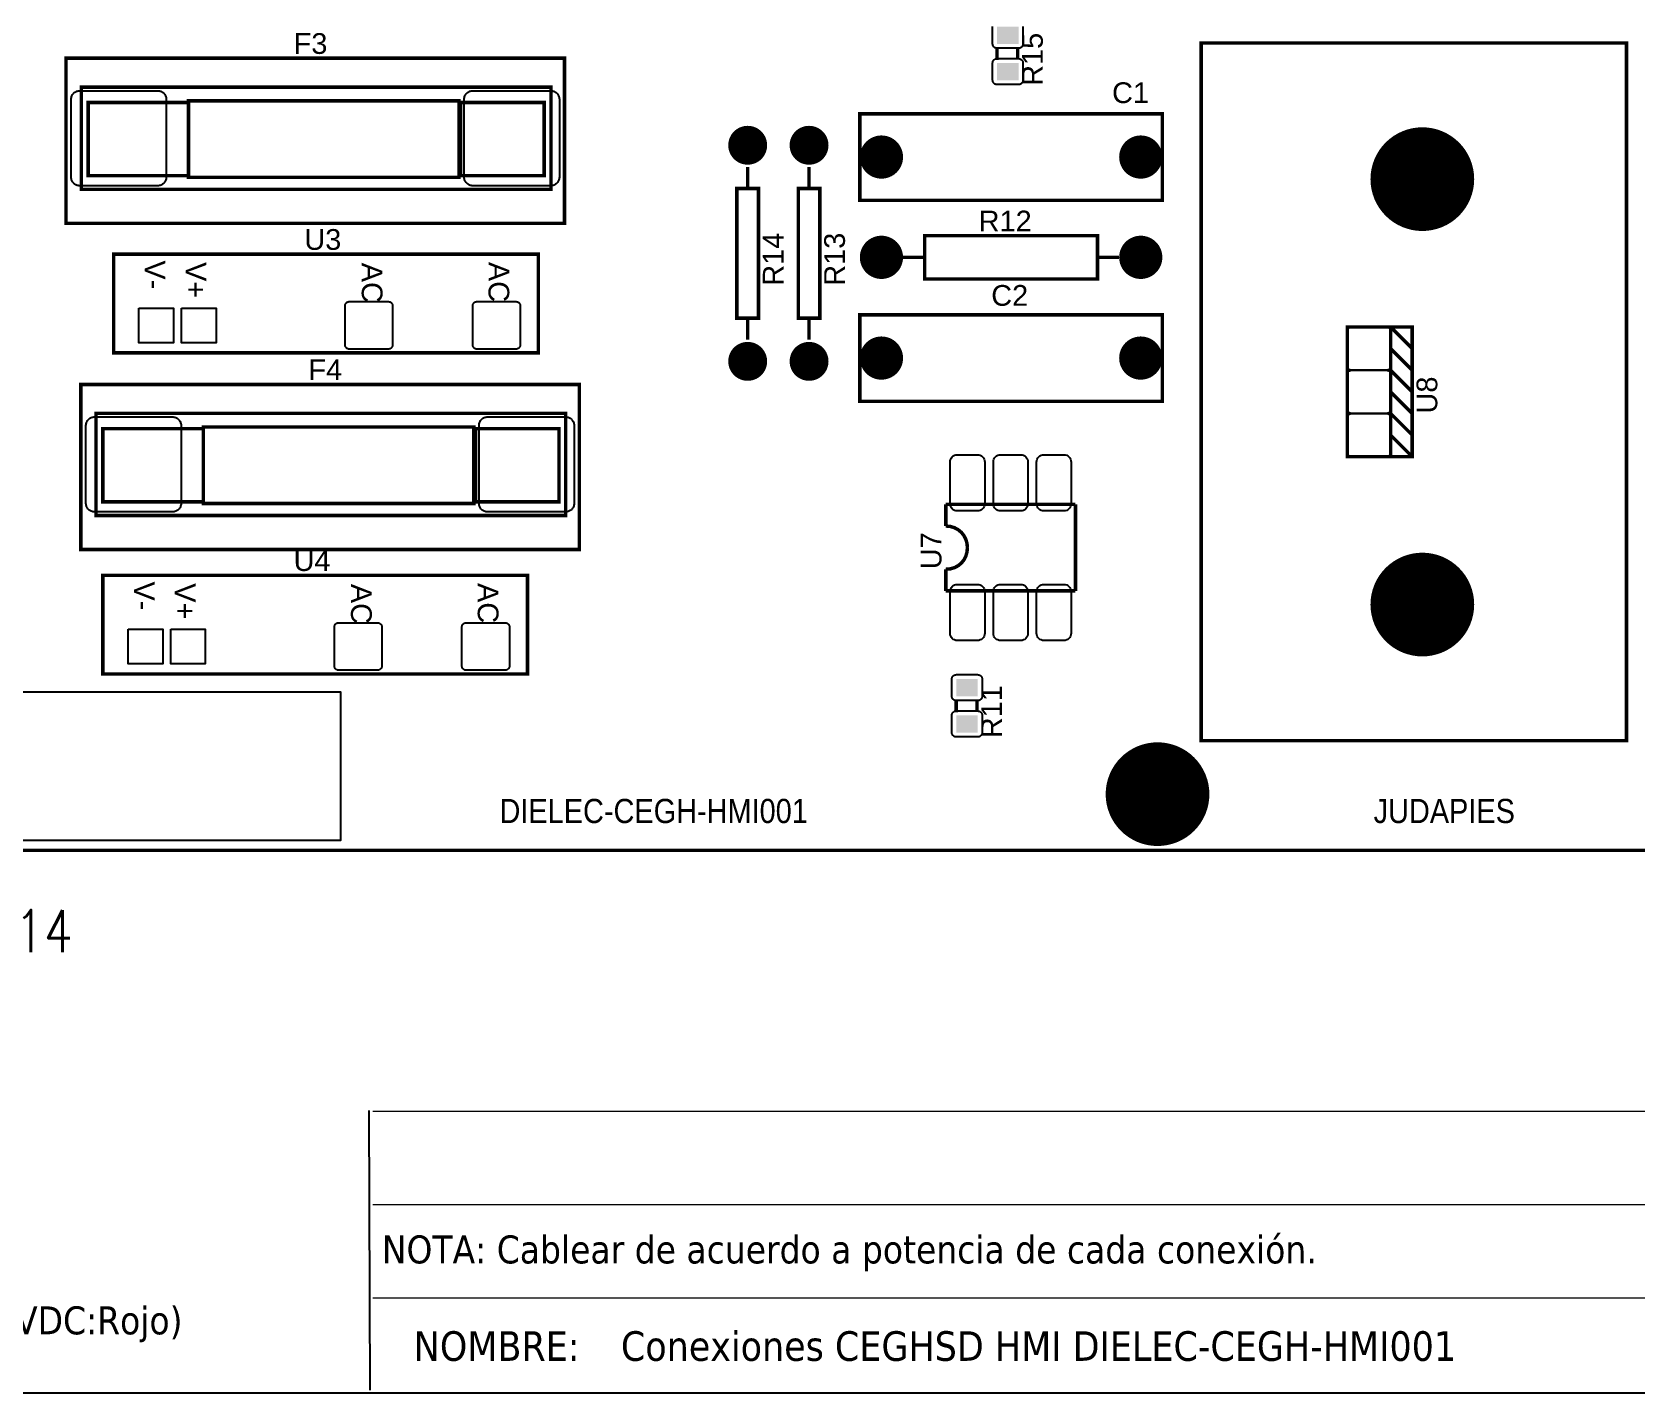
# Model space of a CAD drawing. Header units: inches. Extents: x 15 to 148, y 10 to 111.
# Drawn here: x 135.33 to 142.47, y 94.57 to 100.63 of the extents above; entities that cross this region are included whole.
import ezdxf
from ezdxf.enums import TextEntityAlignment as Align

# ---------------------------------------------------------------- set-up
doc = ezdxf.new("R2010")
doc.units = ezdxf.units.IN
doc.header["$MEASUREMENT"] = 0
doc.linetypes.add('CENTERX2', pattern=[20.32, 12.7, -2.54, 2.54, -2.54])
doc.layers.add('BLK_12AWG', color=7, linetype='Continuous')
doc.layers.add('DESC', color=250, linetype='Continuous')
doc.layers.add('WIRENO', color=5, linetype='Continuous', true_color=0x0000ff)
doc.styles.add('SLDTEXTSTYLE0', font='tahoma.ttf')
doc.styles.add('WD', font='romans.shx')

# ---------------------------------------------------------------- blocks, each defined once
blk = doc.blocks.new('WD_WNV')
at = {"style": 'WD', "flags": 1}
for tag, p in [('W01USER', (-0.0625, 0.0938)), ('W02USER', (-0.0625, 0.0859)), ('W03USER', (-0.0625, 0.0781)), ('W04USER', (-0.0625, 0.0703)), ('W05USER', (-0.0625, 0.0625)), ('W06USER', (-0.0625, 0.0547)), ('W07USER', (-0.0625, 0.0469)), ('W08USER', (-0.0625, 0.0391)), ('W09USER', (-0.0625, 0.0312)), ('W10USER', (-0.0625, 0.0234))]:
    blk.add_attdef(tag, text='', height=0.005, dxfattribs=at).set_placement(p, align=Align.CENTER)
at = {"linetype": 'Continuous', "style": 'WD', "width": 0.8}
blk.add_attdef('WIRENO', text='', height=0.125, dxfattribs=at).set_placement((-0.05, 0), align=Align.MIDDLE_RIGHT)
blk = doc.blocks.new('RPAD')
blk.add_trace([(-0.5, -0.5), (-0.5, 0.5), (0.5, -0.5), (0.5, 0.5)])
blk = doc.blocks.new('EPAD')
at = {"const_width": 0.5}
blk.add_lwpolyline([(-0.25, 0, 1), (0.25, 0, 1)], format="xyb", close=True, dxfattribs=at)
blk = doc.blocks.new('CEGHHMI')
at = {"const_width": 0.008}
for points in [[(116.8256, 102.1279), (124.6606, 102.1279), (124.6606, 106.2617), (116.8256, 106.2617), (116.8256, 102.1279)], [(116.8256, 102.1279), (124.6606, 102.1279), (124.6606, 106.2617), (116.8256, 106.2617), (116.8256, 102.1279)], [(116.8256, 102.1279), (124.6606, 102.1279), (124.6606, 106.2617), (116.8256, 106.2617), (116.8256, 102.1279)], [(122.6334, 103.9847), (122.6334, 103.9567)], [(122.6334, 103.9847), (122.6334, 103.9567)], [(122.6334, 103.9847), (122.6334, 103.9567)], [(122.6814, 103.9847), (122.6814, 103.9577)], [(122.6814, 103.9847), (122.6814, 103.9577)], [(122.6814, 103.9847), (122.6814, 103.9577)], [(123.1058, 102.3815), (124.0901, 102.3815), (124.0901, 103.9957), (123.1058, 103.9957), (123.1058, 102.3815)], [(123.1058, 102.3815), (124.0901, 102.3815), (124.0901, 103.9957), (123.1058, 103.9957), (123.1058, 102.3815)], [(123.1058, 102.3815), (124.0901, 102.3815), (124.0901, 103.9957), (123.1058, 103.9957), (123.1058, 102.3815)], [(120.4793, 103.5787), (121.6328, 103.5787), (121.6328, 103.9606), (120.4793, 103.9606), (120.4793, 103.5787)], [(120.4793, 103.5787), (121.6328, 103.5787), (121.6328, 103.9606), (120.4793, 103.9606), (120.4793, 103.5787)], [(120.4793, 103.5787), (121.6328, 103.5787), (121.6328, 103.9606), (120.4793, 103.9606), (120.4793, 103.5787)], [(120.5147, 103.6574), (121.6013, 103.6574), (121.6013, 103.8936), (120.5147, 103.8936), (120.5147, 103.6574)], [(120.5147, 103.6574), (121.6013, 103.6574), (121.6013, 103.8936), (120.5147, 103.8936), (120.5147, 103.6574)], [(120.5147, 103.6574), (121.6013, 103.6574), (121.6013, 103.8936), (120.5147, 103.8936), (120.5147, 103.6574)], [(120.5305, 103.6889), (120.7628, 103.6889), (120.7628, 103.8582), (120.5305, 103.8582), (120.5305, 103.6889)], [(120.5305, 103.6889), (120.7628, 103.6889), (120.7628, 103.8582), (120.5305, 103.8582), (120.5305, 103.6889)], [(120.5305, 103.6889), (120.7628, 103.6889), (120.7628, 103.8582), (120.5305, 103.8582), (120.5305, 103.6889)], [(120.7628, 103.685), (121.3887, 103.685), (121.3887, 103.8621), (120.7628, 103.8621), (120.7628, 103.685)], [(120.7628, 103.685), (121.3887, 103.685), (121.3887, 103.8621), (120.7628, 103.8621), (120.7628, 103.685)], [(120.7628, 103.685), (121.3887, 103.685), (121.3887, 103.8621), (120.7628, 103.8621), (120.7628, 103.685)], [(121.3927, 103.6889), (121.5856, 103.6889), (121.5856, 103.8582), (121.3927, 103.8582), (121.3927, 103.6889)], [(121.3927, 103.6889), (121.5856, 103.6889), (121.5856, 103.8582), (121.3927, 103.8582), (121.3927, 103.6889)], [(121.3927, 103.6889), (121.5856, 103.6889), (121.5856, 103.8582), (121.3927, 103.8582), (121.3927, 103.6889)], [(122.3161, 103.6319), (123.0161, 103.6319), (123.0161, 103.8319), (122.3161, 103.8319), (122.3161, 103.6319)], [(122.3161, 103.6319), (123.0161, 103.6319), (123.0161, 103.8319), (122.3161, 103.8319), (122.3161, 103.6319)], [(122.3161, 103.6319), (123.0161, 103.6319), (123.0161, 103.8319), (122.3161, 103.8319), (122.3161, 103.6319)], [(122.0566, 103.7092), (122.0566, 103.6592)], [(122.0566, 103.7092), (122.0566, 103.6592)], [(122.0566, 103.7092), (122.0566, 103.6592)], [(122.1986, 103.7092), (122.1986, 103.6592)], [(122.1986, 103.7092), (122.1986, 103.6592)], [(122.1986, 103.7092), (122.1986, 103.6592)], [(122.0316, 103.3592), (122.0816, 103.3592), (122.0816, 103.6592), (122.0316, 103.6592), (122.0316, 103.3592)], [(122.0316, 103.3592), (122.0816, 103.3592), (122.0816, 103.6592), (122.0316, 103.6592), (122.0316, 103.3592)], [(122.0316, 103.3592), (122.0816, 103.3592), (122.0816, 103.6592), (122.0316, 103.6592), (122.0316, 103.3592)], [(122.1736, 103.3592), (122.2236, 103.3592), (122.2236, 103.6592), (122.1736, 103.6592), (122.1736, 103.3592)], [(122.1736, 103.3592), (122.2236, 103.3592), (122.2236, 103.6592), (122.1736, 103.6592), (122.1736, 103.3592)], [(122.1736, 103.3592), (122.2236, 103.3592), (122.2236, 103.6592), (122.1736, 103.6592), (122.1736, 103.3592)], [(122.4661, 103.4499), (122.8661, 103.4499), (122.8661, 103.5499), (122.4661, 103.5499), (122.4661, 103.4499)], [(122.4661, 103.4499), (122.8661, 103.4499), (122.8661, 103.5499), (122.4661, 103.5499), (122.4661, 103.4499)], [(122.4661, 103.4499), (122.8661, 103.4499), (122.8661, 103.5499), (122.4661, 103.5499), (122.4661, 103.4499)], [(120.5895, 103.2788), (121.5721, 103.2788), (121.5721, 103.5072), (120.5895, 103.5072), (120.5895, 103.2788)], [(120.5895, 103.2788), (121.5721, 103.2788), (121.5721, 103.5072), (120.5895, 103.5072), (120.5895, 103.2788)], [(120.5895, 103.2788), (121.5721, 103.2788), (121.5721, 103.5072), (120.5895, 103.5072), (120.5895, 103.2788)], [(122.4161, 103.4999), (122.4661, 103.4999)], [(122.4161, 103.4999), (122.4661, 103.4999)], [(122.4161, 103.4999), (122.4661, 103.4999)], [(122.8661, 103.4999), (122.9161, 103.4999)], [(122.8661, 103.4999), (122.9161, 103.4999)], [(122.8661, 103.4999), (122.9161, 103.4999)], [(122.0566, 103.3592), (122.0566, 103.3092)], [(122.0566, 103.3592), (122.0566, 103.3092)], [(122.0566, 103.3592), (122.0566, 103.3092)], [(122.1986, 103.3592), (122.1986, 103.3092)], [(122.1986, 103.3592), (122.1986, 103.3092)], [(122.1986, 103.3592), (122.1986, 103.3092)], [(122.3161, 103.1668), (123.0161, 103.1668), (123.0161, 103.3668), (122.3161, 103.3668), (122.3161, 103.1668)], [(122.3161, 103.1668), (123.0161, 103.1668), (123.0161, 103.3668), (122.3161, 103.3668), (122.3161, 103.1668)], [(122.3161, 103.1668), (123.0161, 103.1668), (123.0161, 103.3668), (122.3161, 103.3668), (122.3161, 103.1668)], [(123.4442, 103.0386), (123.5442, 103.0386), (123.5442, 103.3386), (123.4442, 103.3386), (123.4442, 103.0386)], [(123.4442, 103.0386), (123.5442, 103.0386), (123.5442, 103.3386), (123.4442, 103.3386), (123.4442, 103.0386)], [(123.4442, 103.0386), (123.5442, 103.0386), (123.5442, 103.3386), (123.4442, 103.3386), (123.4442, 103.0386)], [(123.5442, 103.3386), (123.5942, 103.3386), (123.5942, 103.0386), (123.5442, 103.0386)], [(123.5442, 103.3386), (123.5942, 103.2886)], [(123.5442, 103.3386), (123.5942, 103.3386), (123.5942, 103.0386), (123.5442, 103.0386)], [(123.5442, 103.3386), (123.5942, 103.2886)], [(123.5442, 103.3386), (123.5942, 103.3386), (123.5942, 103.0386), (123.5442, 103.0386)], [(123.5442, 103.3386), (123.5942, 103.2886)], [(123.5442, 103.2886), (123.5942, 103.2386)], [(123.5442, 103.2886), (123.5942, 103.2386)], [(123.5442, 103.2886), (123.5942, 103.2386)], [(123.5442, 103.2386), (123.5942, 103.1886)], [(123.5442, 103.2386), (123.5942, 103.1886)], [(123.5442, 103.2386), (123.5942, 103.1886)], [(120.5135, 102.8239), (121.667, 102.8239), (121.667, 103.2058), (120.5135, 103.2058), (120.5135, 102.8239)], [(120.5135, 102.8239), (121.667, 102.8239), (121.667, 103.2058), (120.5135, 103.2058), (120.5135, 102.8239)], [(120.5135, 102.8239), (121.667, 102.8239), (121.667, 103.2058), (120.5135, 103.2058), (120.5135, 102.8239)], [(123.5442, 103.1886), (123.5942, 103.1386)], [(123.5442, 103.1886), (123.5942, 103.1386)], [(123.5442, 103.1886), (123.5942, 103.1386)], [(120.5489, 102.9026), (121.6355, 102.9026), (121.6355, 103.1388), (120.5489, 103.1388), (120.5489, 102.9026)], [(120.5489, 102.9026), (121.6355, 102.9026), (121.6355, 103.1388), (120.5489, 103.1388), (120.5489, 102.9026)], [(120.5489, 102.9026), (121.6355, 102.9026), (121.6355, 103.1388), (120.5489, 103.1388), (120.5489, 102.9026)], [(123.5442, 103.1386), (123.5942, 103.0886)], [(123.5442, 103.1386), (123.5942, 103.0886)], [(123.5442, 103.1386), (123.5942, 103.0886)], [(120.5646, 102.9341), (120.7969, 102.9341), (120.7969, 103.1034), (120.5646, 103.1034), (120.5646, 102.9341)], [(120.5646, 102.9341), (120.7969, 102.9341), (120.7969, 103.1034), (120.5646, 103.1034), (120.5646, 102.9341)], [(120.5646, 102.9341), (120.7969, 102.9341), (120.7969, 103.1034), (120.5646, 103.1034), (120.5646, 102.9341)], [(120.7969, 102.9302), (121.4229, 102.9302), (121.4229, 103.1073), (120.7969, 103.1073), (120.7969, 102.9302)], [(120.7969, 102.9302), (121.4229, 102.9302), (121.4229, 103.1073), (120.7969, 103.1073), (120.7969, 102.9302)], [(120.7969, 102.9302), (121.4229, 102.9302), (121.4229, 103.1073), (120.7969, 103.1073), (120.7969, 102.9302)], [(121.4269, 102.9341), (121.6198, 102.9341), (121.6198, 103.1034), (121.4269, 103.1034), (121.4269, 102.9341)], [(121.4269, 102.9341), (121.6198, 102.9341), (121.6198, 103.1034), (121.4269, 103.1034), (121.4269, 102.9341)], [(121.4269, 102.9341), (121.6198, 102.9341), (121.6198, 103.1034), (121.4269, 103.1034), (121.4269, 102.9341)], [(123.5442, 103.0886), (123.5942, 103.0386)], [(123.5442, 103.0886), (123.5942, 103.0386)], [(123.5442, 103.0886), (123.5942, 103.0386)], [(122.515, 102.8782), (122.515, 102.9282)], [(122.515, 102.9282), (122.815, 102.9282)], [(122.515, 102.8782), (122.515, 102.9282)], [(122.515, 102.9282), (122.815, 102.9282)], [(122.515, 102.8782), (122.515, 102.9282)], [(122.515, 102.9282), (122.815, 102.9282)], [(122.815, 102.7282), (122.815, 102.9282)], [(122.815, 102.7282), (122.815, 102.9282)], [(122.815, 102.7282), (122.815, 102.9282)], [(122.565, 102.8282), (122.564, 102.8383), (122.5612, 102.8478), (122.5568, 102.8563), (122.5508, 102.8637), (122.5435, 102.8697), (122.535, 102.8743), (122.5254, 102.8772), (122.515, 102.8782)], [(122.565, 102.8282), (122.564, 102.8383), (122.5612, 102.8478), (122.5568, 102.8563), (122.5508, 102.8637), (122.5435, 102.8697), (122.535, 102.8743), (122.5254, 102.8772), (122.515, 102.8782)], [(122.565, 102.8282), (122.564, 102.8383), (122.5612, 102.8478), (122.5568, 102.8563), (122.5508, 102.8637), (122.5435, 102.8697), (122.535, 102.8743), (122.5254, 102.8772), (122.515, 102.8782)], [(122.565, 102.8282), (122.564, 102.8177), (122.5612, 102.8081), (122.5568, 102.7996), (122.5508, 102.7923), (122.5435, 102.7863), (122.535, 102.7819), (122.5254, 102.7791), (122.515, 102.7782)], [(122.565, 102.8282), (122.564, 102.8177), (122.5612, 102.8081), (122.5568, 102.7996), (122.5508, 102.7923), (122.5435, 102.7863), (122.535, 102.7819), (122.5254, 102.7791), (122.515, 102.7782)], [(122.565, 102.8282), (122.564, 102.8177), (122.5612, 102.8081), (122.5568, 102.7996), (122.5508, 102.7923), (122.5435, 102.7863), (122.535, 102.7819), (122.5254, 102.7791), (122.515, 102.7782)], [(120.5646, 102.5359), (121.5472, 102.5359), (121.5472, 102.7642), (120.5646, 102.7642), (120.5646, 102.5359)], [(120.5646, 102.5359), (121.5472, 102.5359), (121.5472, 102.7642), (120.5646, 102.7642), (120.5646, 102.5359)], [(120.5646, 102.5359), (121.5472, 102.5359), (121.5472, 102.7642), (120.5646, 102.7642), (120.5646, 102.5359)], [(122.515, 102.7282), (122.515, 102.7782)], [(122.515, 102.7282), (122.515, 102.7782)], [(122.515, 102.7282), (122.515, 102.7782)], [(122.515, 102.7282), (122.815, 102.7282)], [(122.515, 102.7282), (122.815, 102.7282)], [(122.515, 102.7282), (122.815, 102.7282)], [(122.539, 102.4753), (122.539, 102.4473)], [(122.539, 102.4753), (122.539, 102.4473)], [(122.539, 102.4753), (122.539, 102.4473)], [(122.587, 102.4753), (122.587, 102.4483)], [(122.587, 102.4753), (122.587, 102.4483)], [(122.587, 102.4753), (122.587, 102.4483)]]:
    blk.add_lwpolyline(points, dxfattribs=at)
for points in [[(122.6934, 104.0337), (122.6934, 103.9937), (122.6934, 103.9927), (122.6932, 103.9917), (122.693, 103.9907), (122.6927, 103.9898), (122.6922, 103.9889), (122.6917, 103.9881), (122.6912, 103.9873), (122.6905, 103.9866), (122.6898, 103.986), (122.6891, 103.9854), (122.6882, 103.9849), (122.6874, 103.9845), (122.6864, 103.9841), (122.6855, 103.9839), (122.6845, 103.9838), (122.6834, 103.9837), (122.6334, 103.9837), (122.6324, 103.9838), (122.6314, 103.9839), (122.6304, 103.9841), (122.6295, 103.9845), (122.6286, 103.9849), (122.6278, 103.9854), (122.627, 103.986), (122.6263, 103.9866), (122.6257, 103.9873), (122.6251, 103.9881), (122.6246, 103.9889), (122.6242, 103.9898), (122.6239, 103.9907), (122.6236, 103.9917), (122.6235, 103.9927), (122.6234, 103.9937), (122.6234, 104.0337)], [(120.1765, 102.1512), (121.1151, 102.1512), (121.1151, 102.494), (120.1765, 102.494), (120.1765, 102.1512)]]:
    blk.add_lwpolyline(points)
for points in [[(122.6934, 103.9497), (122.6934, 103.9097), (122.6934, 103.9087), (122.6932, 103.9077), (122.693, 103.9067), (122.6927, 103.9058), (122.6922, 103.9049), (122.6917, 103.9041), (122.6912, 103.9033), (122.6905, 103.9026), (122.6898, 103.902), (122.6891, 103.9014), (122.6882, 103.9009), (122.6874, 103.9005), (122.6864, 103.9001), (122.6855, 103.8999), (122.6845, 103.8998), (122.6834, 103.8997), (122.6334, 103.8997), (122.6324, 103.8998), (122.6314, 103.8999), (122.6304, 103.9001), (122.6295, 103.9005), (122.6286, 103.9009), (122.6278, 103.9014), (122.627, 103.902), (122.6263, 103.9026), (122.6257, 103.9033), (122.6251, 103.9041), (122.6246, 103.9049), (122.6242, 103.9058), (122.6239, 103.9067), (122.6236, 103.9077), (122.6235, 103.9087), (122.6234, 103.9097), (122.6234, 103.9497), (122.6235, 103.9507), (122.6236, 103.9517), (122.6239, 103.9527), (122.6242, 103.9536), (122.6246, 103.9545), (122.6251, 103.9553), (122.6257, 103.9561), (122.6263, 103.9568), (122.627, 103.9575), (122.6278, 103.958), (122.6286, 103.9585), (122.6295, 103.9589), (122.6304, 103.9593), (122.6314, 103.9595), (122.6324, 103.9597), (122.6334, 103.9597), (122.6834, 103.9597), (122.6845, 103.9597), (122.6855, 103.9595), (122.6864, 103.9593), (122.6874, 103.9589), (122.6882, 103.9585), (122.6891, 103.958), (122.6898, 103.9575), (122.6905, 103.9568), (122.6912, 103.9561), (122.6917, 103.9553), (122.6922, 103.9545), (122.6927, 103.9536), (122.693, 103.9527), (122.6932, 103.9517), (122.6934, 103.9507), (122.6934, 103.9497)], [(120.5113, 103.8855), (120.6913, 103.8855), (120.6934, 103.8854), (120.6954, 103.8851), (120.6974, 103.8846), (120.6992, 103.884), (120.701, 103.8831), (120.7026, 103.8822), (120.7041, 103.881), (120.7056, 103.8797), (120.7068, 103.8783), (120.708, 103.8768), (120.709, 103.8751), (120.7098, 103.8734), (120.7105, 103.8715), (120.7109, 103.8696), (120.7112, 103.8676), (120.7113, 103.8655), (120.7113, 103.6855), (120.7112, 103.6834), (120.7109, 103.6814), (120.7105, 103.6795), (120.7098, 103.6776), (120.709, 103.6759), (120.708, 103.6742), (120.7068, 103.6727), (120.7056, 103.6713), (120.7041, 103.67), (120.7026, 103.6689), (120.701, 103.6679), (120.6992, 103.6671), (120.6974, 103.6664), (120.6954, 103.6659), (120.6934, 103.6656), (120.6913, 103.6655), (120.5113, 103.6655), (120.5093, 103.6656), (120.5073, 103.6659), (120.5053, 103.6664), (120.5035, 103.6671), (120.5017, 103.6679), (120.5001, 103.6689), (120.4985, 103.67), (120.4971, 103.6713), (120.4958, 103.6727), (120.4947, 103.6742), (120.4937, 103.6759), (120.4929, 103.6776), (120.4922, 103.6795), (120.4917, 103.6814), (120.4914, 103.6834), (120.4913, 103.6855), (120.4913, 103.8655), (120.4914, 103.8676), (120.4917, 103.8696), (120.4922, 103.8715), (120.4929, 103.8734), (120.4937, 103.8751), (120.4947, 103.8768), (120.4958, 103.8783), (120.4971, 103.8797), (120.4985, 103.881), (120.5001, 103.8822), (120.5017, 103.8831), (120.5035, 103.884), (120.5053, 103.8846), (120.5073, 103.8851), (120.5093, 103.8854), (120.5113, 103.8855)], [(121.4208, 103.8855), (121.6008, 103.8855), (121.6029, 103.8854), (121.6049, 103.8851), (121.6068, 103.8846), (121.6087, 103.884), (121.6104, 103.8831), (121.6121, 103.8822), (121.6136, 103.881), (121.615, 103.8797), (121.6163, 103.8783), (121.6174, 103.8768), (121.6184, 103.8751), (121.6192, 103.8734), (121.6199, 103.8715), (121.6204, 103.8696), (121.6207, 103.8676), (121.6208, 103.8655), (121.6208, 103.6855), (121.6207, 103.6834), (121.6204, 103.6814), (121.6199, 103.6795), (121.6192, 103.6776), (121.6184, 103.6759), (121.6174, 103.6742), (121.6163, 103.6727), (121.615, 103.6713), (121.6136, 103.67), (121.6121, 103.6689), (121.6104, 103.6679), (121.6087, 103.6671), (121.6068, 103.6664), (121.6049, 103.6659), (121.6029, 103.6656), (121.6008, 103.6655), (121.4208, 103.6655), (121.4187, 103.6656), (121.4167, 103.6659), (121.4148, 103.6664), (121.4129, 103.6671), (121.4112, 103.6679), (121.4095, 103.6689), (121.408, 103.67), (121.4066, 103.6713), (121.4053, 103.6727), (121.4042, 103.6742), (121.4032, 103.6759), (121.4023, 103.6776), (121.4017, 103.6795), (121.4012, 103.6814), (121.4009, 103.6834), (121.4008, 103.6855), (121.4008, 103.8655), (121.4009, 103.8676), (121.4012, 103.8696), (121.4017, 103.8715), (121.4023, 103.8734), (121.4032, 103.8751), (121.4042, 103.8768), (121.4053, 103.8783), (121.4066, 103.8797), (121.408, 103.881), (121.4095, 103.8822), (121.4112, 103.8831), (121.4129, 103.884), (121.4148, 103.8846), (121.4167, 103.8851), (121.4187, 103.8854), (121.4208, 103.8855)], [(121.1351, 103.3974), (121.2251, 103.3974), (121.2261, 103.3974), (121.2271, 103.3972), (121.2281, 103.397), (121.229, 103.3967), (121.2299, 103.3963), (121.2307, 103.3958), (121.2315, 103.3952), (121.2322, 103.3946), (121.2328, 103.3938), (121.2334, 103.3931), (121.2339, 103.3923), (121.2343, 103.3914), (121.2346, 103.3905), (121.2349, 103.3895), (121.235, 103.3885), (121.2351, 103.3874), (121.2351, 103.2974), (121.235, 103.2964), (121.2349, 103.2954), (121.2346, 103.2944), (121.2343, 103.2935), (121.2339, 103.2926), (121.2334, 103.2918), (121.2328, 103.291), (121.2322, 103.2903), (121.2315, 103.2897), (121.2307, 103.2891), (121.2299, 103.2886), (121.229, 103.2882), (121.2281, 103.2879), (121.2271, 103.2876), (121.2261, 103.2875), (121.2251, 103.2874), (121.1351, 103.2874), (121.134, 103.2875), (121.133, 103.2876), (121.1321, 103.2879), (121.1311, 103.2882), (121.1303, 103.2886), (121.1294, 103.2891), (121.1287, 103.2897), (121.128, 103.2903), (121.1273, 103.291), (121.1268, 103.2918), (121.1263, 103.2926), (121.1259, 103.2935), (121.1255, 103.2944), (121.1253, 103.2954), (121.1251, 103.2964), (121.1251, 103.2974), (121.1251, 103.3874), (121.1251, 103.3885), (121.1253, 103.3895), (121.1255, 103.3905), (121.1259, 103.3914), (121.1263, 103.3923), (121.1268, 103.3931), (121.1273, 103.3938), (121.128, 103.3946), (121.1287, 103.3952), (121.1294, 103.3958), (121.1303, 103.3963), (121.1311, 103.3967), (121.1321, 103.397), (121.133, 103.3972), (121.134, 103.3974), (121.1351, 103.3974)], [(121.4304, 103.3974), (121.5204, 103.3974), (121.5214, 103.3974), (121.5224, 103.3972), (121.5234, 103.397), (121.5243, 103.3967), (121.5252, 103.3963), (121.526, 103.3958), (121.5268, 103.3952), (121.5275, 103.3946), (121.5281, 103.3938), (121.5287, 103.3931), (121.5292, 103.3923), (121.5296, 103.3914), (121.5299, 103.3905), (121.5302, 103.3895), (121.5303, 103.3885), (121.5304, 103.3874), (121.5304, 103.2974), (121.5303, 103.2964), (121.5302, 103.2954), (121.5299, 103.2944), (121.5296, 103.2935), (121.5292, 103.2926), (121.5287, 103.2918), (121.5281, 103.291), (121.5275, 103.2903), (121.5268, 103.2897), (121.526, 103.2891), (121.5252, 103.2886), (121.5243, 103.2882), (121.5234, 103.2879), (121.5224, 103.2876), (121.5214, 103.2875), (121.5204, 103.2874), (121.4304, 103.2874), (121.4293, 103.2875), (121.4283, 103.2876), (121.4273, 103.2879), (121.4264, 103.2882), (121.4255, 103.2886), (121.4247, 103.2891), (121.424, 103.2897), (121.4232, 103.2903), (121.4226, 103.291), (121.422, 103.2918), (121.4215, 103.2926), (121.4211, 103.2935), (121.4208, 103.2944), (121.4206, 103.2954), (121.4204, 103.2964), (121.4204, 103.2974), (121.4204, 103.3874), (121.4204, 103.3885), (121.4206, 103.3895), (121.4208, 103.3905), (121.4211, 103.3914), (121.4215, 103.3923), (121.422, 103.3931), (121.4226, 103.3938), (121.4232, 103.3946), (121.424, 103.3952), (121.4247, 103.3958), (121.4255, 103.3963), (121.4264, 103.3967), (121.4273, 103.397), (121.4283, 103.3972), (121.4293, 103.3974), (121.4304, 103.3974)], [(120.648, 103.3824), (120.728, 103.3824), (120.728, 103.3024), (120.648, 103.3024), (120.648, 103.3824)], [(120.7464, 103.3824), (120.8264, 103.3824), (120.8264, 103.3024), (120.7464, 103.3024), (120.7464, 103.3824)], [(123.5442, 103.3286), (123.5442, 103.2486), (123.5442, 103.2476), (123.544, 103.2466), (123.5438, 103.2456), (123.5434, 103.2447), (123.543, 103.2438), (123.5425, 103.243), (123.542, 103.2422), (123.5413, 103.2415), (123.5406, 103.2409), (123.5399, 103.2403), (123.539, 103.2398), (123.5382, 103.2394), (123.5372, 103.2391), (123.5363, 103.2388), (123.5353, 103.2387), (123.5342, 103.2386), (123.4542, 103.2386), (123.4532, 103.2387), (123.4522, 103.2388), (123.4512, 103.2391), (123.4503, 103.2394), (123.4494, 103.2398), (123.4486, 103.2403), (123.4478, 103.2409), (123.4471, 103.2415), (123.4465, 103.2422), (123.4459, 103.243), (123.4454, 103.2438), (123.445, 103.2447), (123.4447, 103.2456), (123.4444, 103.2466), (123.4443, 103.2476), (123.4442, 103.2486), (123.4442, 103.3286), (123.4443, 103.3297), (123.4444, 103.3307), (123.4447, 103.3316), (123.445, 103.3326), (123.4454, 103.3334), (123.4459, 103.3343), (123.4465, 103.335), (123.4471, 103.3357), (123.4478, 103.3364), (123.4486, 103.337), (123.4494, 103.3374), (123.4503, 103.3379), (123.4512, 103.3382), (123.4522, 103.3384), (123.4532, 103.3386), (123.4542, 103.3386), (123.5342, 103.3386), (123.5353, 103.3386), (123.5363, 103.3384), (123.5372, 103.3382), (123.5382, 103.3379), (123.539, 103.3374), (123.5399, 103.337), (123.5406, 103.3364), (123.5413, 103.3357), (123.542, 103.335), (123.5425, 103.3343), (123.543, 103.3334), (123.5434, 103.3326), (123.5438, 103.3316), (123.544, 103.3307), (123.5442, 103.3297), (123.5442, 103.3286)], [(123.5442, 103.2286), (123.5442, 103.1486), (123.5442, 103.1476), (123.544, 103.1466), (123.5438, 103.1456), (123.5434, 103.1447), (123.543, 103.1438), (123.5425, 103.143), (123.542, 103.1422), (123.5413, 103.1415), (123.5406, 103.1409), (123.5399, 103.1403), (123.539, 103.1398), (123.5382, 103.1394), (123.5372, 103.1391), (123.5363, 103.1388), (123.5353, 103.1387), (123.5342, 103.1386), (123.4542, 103.1386), (123.4532, 103.1387), (123.4522, 103.1388), (123.4512, 103.1391), (123.4503, 103.1394), (123.4494, 103.1398), (123.4486, 103.1403), (123.4478, 103.1409), (123.4471, 103.1415), (123.4465, 103.1422), (123.4459, 103.143), (123.4454, 103.1438), (123.445, 103.1447), (123.4447, 103.1456), (123.4444, 103.1466), (123.4443, 103.1476), (123.4442, 103.1486), (123.4442, 103.2286), (123.4443, 103.2297), (123.4444, 103.2307), (123.4447, 103.2316), (123.445, 103.2326), (123.4454, 103.2334), (123.4459, 103.2343), (123.4465, 103.235), (123.4471, 103.2357), (123.4478, 103.2364), (123.4486, 103.237), (123.4494, 103.2374), (123.4503, 103.2379), (123.4512, 103.2382), (123.4522, 103.2384), (123.4532, 103.2386), (123.4542, 103.2386), (123.5342, 103.2386), (123.5353, 103.2386), (123.5363, 103.2384), (123.5372, 103.2382), (123.5382, 103.2379), (123.539, 103.2374), (123.5399, 103.237), (123.5406, 103.2364), (123.5413, 103.2357), (123.542, 103.235), (123.5425, 103.2343), (123.543, 103.2334), (123.5434, 103.2326), (123.5438, 103.2316), (123.544, 103.2307), (123.5442, 103.2297), (123.5442, 103.2286)], [(120.5455, 103.1307), (120.7255, 103.1307), (120.7276, 103.1306), (120.7296, 103.1303), (120.7315, 103.1298), (120.7334, 103.1292), (120.7351, 103.1284), (120.7368, 103.1274), (120.7383, 103.1262), (120.7397, 103.1249), (120.741, 103.1235), (120.7422, 103.122), (120.7431, 103.1204), (120.744, 103.1186), (120.7446, 103.1168), (120.7451, 103.1148), (120.7454, 103.1128), (120.7455, 103.1107), (120.7455, 102.9307), (120.7454, 102.9286), (120.7451, 102.9266), (120.7446, 102.9247), (120.744, 102.9229), (120.7431, 102.9211), (120.7422, 102.9195), (120.741, 102.9179), (120.7397, 102.9165), (120.7383, 102.9152), (120.7368, 102.9141), (120.7351, 102.9131), (120.7334, 102.9123), (120.7315, 102.9116), (120.7296, 102.9111), (120.7276, 102.9108), (120.7255, 102.9107), (120.5455, 102.9107), (120.5434, 102.9108), (120.5414, 102.9111), (120.5395, 102.9116), (120.5376, 102.9123), (120.5359, 102.9131), (120.5342, 102.9141), (120.5327, 102.9152), (120.5313, 102.9165), (120.53, 102.9179), (120.5289, 102.9195), (120.5279, 102.9211), (120.5271, 102.9229), (120.5264, 102.9247), (120.5259, 102.9266), (120.5256, 102.9286), (120.5255, 102.9307), (120.5255, 103.1107), (120.5256, 103.1128), (120.5259, 103.1148), (120.5264, 103.1168), (120.5271, 103.1186), (120.5279, 103.1204), (120.5289, 103.122), (120.53, 103.1235), (120.5313, 103.1249), (120.5327, 103.1262), (120.5342, 103.1274), (120.5359, 103.1284), (120.5376, 103.1292), (120.5395, 103.1298), (120.5414, 103.1303), (120.5434, 103.1306), (120.5455, 103.1307)], [(121.455, 103.1307), (121.635, 103.1307), (121.637, 103.1306), (121.6391, 103.1303), (121.641, 103.1298), (121.6428, 103.1292), (121.6446, 103.1284), (121.6462, 103.1274), (121.6478, 103.1262), (121.6492, 103.1249), (121.6505, 103.1235), (121.6516, 103.122), (121.6526, 103.1204), (121.6534, 103.1186), (121.6541, 103.1168), (121.6546, 103.1148), (121.6549, 103.1128), (121.655, 103.1107), (121.655, 102.9307), (121.6549, 102.9286), (121.6546, 102.9266), (121.6541, 102.9247), (121.6534, 102.9229), (121.6526, 102.9211), (121.6516, 102.9195), (121.6505, 102.9179), (121.6492, 102.9165), (121.6478, 102.9152), (121.6462, 102.9141), (121.6446, 102.9131), (121.6428, 102.9123), (121.641, 102.9116), (121.6391, 102.9111), (121.637, 102.9108), (121.635, 102.9107), (121.455, 102.9107), (121.4529, 102.9108), (121.4509, 102.9111), (121.4489, 102.9116), (121.4471, 102.9123), (121.4453, 102.9131), (121.4437, 102.9141), (121.4422, 102.9152), (121.4407, 102.9165), (121.4395, 102.9179), (121.4383, 102.9195), (121.4373, 102.9211), (121.4365, 102.9229), (121.4358, 102.9247), (121.4354, 102.9266), (121.4351, 102.9286), (121.435, 102.9307), (121.435, 103.1107), (121.4351, 103.1128), (121.4354, 103.1148), (121.4358, 103.1168), (121.4365, 103.1186), (121.4373, 103.1204), (121.4383, 103.122), (121.4395, 103.1235), (121.4407, 103.1249), (121.4422, 103.1262), (121.4437, 103.1274), (121.4453, 103.1284), (121.4471, 103.1292), (121.4489, 103.1298), (121.4509, 103.1303), (121.4529, 103.1306), (121.455, 103.1307)], [(123.5442, 103.1286), (123.5442, 103.0486), (123.5442, 103.0476), (123.544, 103.0466), (123.5438, 103.0456), (123.5434, 103.0447), (123.543, 103.0438), (123.5425, 103.043), (123.542, 103.0422), (123.5413, 103.0415), (123.5406, 103.0409), (123.5399, 103.0403), (123.539, 103.0398), (123.5382, 103.0394), (123.5372, 103.0391), (123.5363, 103.0388), (123.5353, 103.0387), (123.5342, 103.0386), (123.4542, 103.0386), (123.4532, 103.0387), (123.4522, 103.0388), (123.4512, 103.0391), (123.4503, 103.0394), (123.4494, 103.0398), (123.4486, 103.0403), (123.4478, 103.0409), (123.4471, 103.0415), (123.4465, 103.0422), (123.4459, 103.043), (123.4454, 103.0438), (123.445, 103.0447), (123.4447, 103.0456), (123.4444, 103.0466), (123.4443, 103.0476), (123.4442, 103.0486), (123.4442, 103.1286), (123.4443, 103.1297), (123.4444, 103.1307), (123.4447, 103.1316), (123.445, 103.1326), (123.4454, 103.1334), (123.4459, 103.1343), (123.4465, 103.135), (123.4471, 103.1357), (123.4478, 103.1364), (123.4486, 103.137), (123.4494, 103.1374), (123.4503, 103.1379), (123.4512, 103.1382), (123.4522, 103.1384), (123.4532, 103.1386), (123.4542, 103.1386), (123.5342, 103.1386), (123.5353, 103.1386), (123.5363, 103.1384), (123.5372, 103.1382), (123.5382, 103.1379), (123.539, 103.1374), (123.5399, 103.137), (123.5406, 103.1364), (123.5413, 103.1357), (123.542, 103.135), (123.5425, 103.1343), (123.543, 103.1334), (123.5434, 103.1326), (123.5438, 103.1316), (123.544, 103.1307), (123.5442, 103.1297), (123.5442, 103.1286)], [(122.542, 103.0432), (122.588, 103.0432), (122.5914, 103.0428), (122.5947, 103.0418), (122.5975, 103.0403), (122.6, 103.0382), (122.6021, 103.0357), (122.6037, 103.0329), (122.6046, 103.0296), (122.605, 103.0262), (122.605, 102.9302), (122.6046, 102.9267), (122.6037, 102.9235), (122.6021, 102.9206), (122.6, 102.9181), (122.5975, 102.916), (122.5947, 102.9145), (122.5914, 102.9135), (122.588, 102.9132), (122.542, 102.9132), (122.5385, 102.9135), (122.5353, 102.9145), (122.5324, 102.916), (122.5299, 102.9181), (122.5278, 102.9206), (122.5263, 102.9235), (122.5253, 102.9267), (122.525, 102.9302), (122.525, 103.0262), (122.5253, 103.0296), (122.5263, 103.0329), (122.5278, 103.0357), (122.5299, 103.0382), (122.5324, 103.0403), (122.5353, 103.0418), (122.5385, 103.0428), (122.542, 103.0432)], [(122.642, 103.0432), (122.688, 103.0432), (122.6914, 103.0428), (122.6947, 103.0418), (122.6975, 103.0403), (122.7, 103.0382), (122.7021, 103.0357), (122.7037, 103.0329), (122.7046, 103.0296), (122.705, 103.0262), (122.705, 102.9302), (122.7046, 102.9267), (122.7037, 102.9235), (122.7021, 102.9206), (122.7, 102.9181), (122.6975, 102.916), (122.6947, 102.9145), (122.6914, 102.9135), (122.688, 102.9132), (122.642, 102.9132), (122.6385, 102.9135), (122.6353, 102.9145), (122.6324, 102.916), (122.6299, 102.9181), (122.6278, 102.9206), (122.6263, 102.9235), (122.6253, 102.9267), (122.625, 102.9302), (122.625, 103.0262), (122.6253, 103.0296), (122.6263, 103.0329), (122.6278, 103.0357), (122.6299, 103.0382), (122.6324, 103.0403), (122.6353, 103.0418), (122.6385, 103.0428), (122.642, 103.0432)], [(122.742, 103.0432), (122.788, 103.0432), (122.7914, 103.0428), (122.7947, 103.0418), (122.7975, 103.0403), (122.8, 103.0382), (122.8021, 103.0357), (122.8037, 103.0329), (122.8046, 103.0296), (122.805, 103.0262), (122.805, 102.9302), (122.8046, 102.9267), (122.8037, 102.9235), (122.8021, 102.9206), (122.8, 102.9181), (122.7975, 102.916), (122.7947, 102.9145), (122.7914, 102.9135), (122.788, 102.9132), (122.742, 102.9132), (122.7385, 102.9135), (122.7353, 102.9145), (122.7324, 102.916), (122.7299, 102.9181), (122.7278, 102.9206), (122.7263, 102.9235), (122.7253, 102.9267), (122.725, 102.9302), (122.725, 103.0262), (122.7253, 103.0296), (122.7263, 103.0329), (122.7278, 103.0357), (122.7299, 103.0382), (122.7324, 103.0403), (122.7353, 103.0418), (122.7385, 103.0428), (122.742, 103.0432)], [(122.542, 102.7432), (122.588, 102.7432), (122.5914, 102.7428), (122.5947, 102.7418), (122.5975, 102.7403), (122.6, 102.7382), (122.6021, 102.7357), (122.6037, 102.7329), (122.6046, 102.7296), (122.605, 102.7262), (122.605, 102.6302), (122.6046, 102.6267), (122.6037, 102.6235), (122.6021, 102.6206), (122.6, 102.6181), (122.5975, 102.616), (122.5947, 102.6145), (122.5914, 102.6135), (122.588, 102.6132), (122.542, 102.6132), (122.5385, 102.6135), (122.5353, 102.6145), (122.5324, 102.616), (122.5299, 102.6181), (122.5278, 102.6206), (122.5263, 102.6235), (122.5253, 102.6267), (122.525, 102.6302), (122.525, 102.7262), (122.5253, 102.7296), (122.5263, 102.7329), (122.5278, 102.7357), (122.5299, 102.7382), (122.5324, 102.7403), (122.5353, 102.7418), (122.5385, 102.7428), (122.542, 102.7432)], [(122.642, 102.7432), (122.688, 102.7432), (122.6914, 102.7428), (122.6947, 102.7418), (122.6975, 102.7403), (122.7, 102.7382), (122.7021, 102.7357), (122.7037, 102.7329), (122.7046, 102.7296), (122.705, 102.7262), (122.705, 102.6302), (122.7046, 102.6267), (122.7037, 102.6235), (122.7021, 102.6206), (122.7, 102.6181), (122.6975, 102.616), (122.6947, 102.6145), (122.6914, 102.6135), (122.688, 102.6132), (122.642, 102.6132), (122.6385, 102.6135), (122.6353, 102.6145), (122.6324, 102.616), (122.6299, 102.6181), (122.6278, 102.6206), (122.6263, 102.6235), (122.6253, 102.6267), (122.625, 102.6302), (122.625, 102.7262), (122.6253, 102.7296), (122.6263, 102.7329), (122.6278, 102.7357), (122.6299, 102.7382), (122.6324, 102.7403), (122.6353, 102.7418), (122.6385, 102.7428), (122.642, 102.7432)], [(122.742, 102.7432), (122.788, 102.7432), (122.7914, 102.7428), (122.7947, 102.7418), (122.7975, 102.7403), (122.8, 102.7382), (122.8021, 102.7357), (122.8037, 102.7329), (122.8046, 102.7296), (122.805, 102.7262), (122.805, 102.6302), (122.8046, 102.6267), (122.8037, 102.6235), (122.8021, 102.6206), (122.8, 102.6181), (122.7975, 102.616), (122.7947, 102.6145), (122.7914, 102.6135), (122.788, 102.6132), (122.742, 102.6132), (122.7385, 102.6135), (122.7353, 102.6145), (122.7324, 102.616), (122.7299, 102.6181), (122.7278, 102.6206), (122.7263, 102.6235), (122.7253, 102.6267), (122.725, 102.6302), (122.725, 102.7262), (122.7253, 102.7296), (122.7263, 102.7329), (122.7278, 102.7357), (122.7299, 102.7382), (122.7324, 102.7403), (122.7353, 102.7418), (122.7385, 102.7428), (122.742, 102.7432)], [(121.1102, 102.6545), (121.2002, 102.6545), (121.2012, 102.6544), (121.2022, 102.6543), (121.2032, 102.654), (121.2041, 102.6537), (121.205, 102.6533), (121.2058, 102.6528), (121.2066, 102.6522), (121.2073, 102.6516), (121.2079, 102.6509), (121.2085, 102.6501), (121.209, 102.6493), (121.2094, 102.6484), (121.2098, 102.6475), (121.21, 102.6465), (121.2101, 102.6455), (121.2102, 102.6445), (121.2102, 102.5545), (121.2101, 102.5534), (121.21, 102.5524), (121.2098, 102.5515), (121.2094, 102.5505), (121.209, 102.5497), (121.2085, 102.5488), (121.2079, 102.5481), (121.2073, 102.5474), (121.2066, 102.5467), (121.2058, 102.5461), (121.205, 102.5457), (121.2041, 102.5452), (121.2032, 102.5449), (121.2022, 102.5447), (121.2012, 102.5445), (121.2002, 102.5445), (121.1102, 102.5445), (121.1092, 102.5445), (121.1082, 102.5447), (121.1072, 102.5449), (121.1063, 102.5452), (121.1054, 102.5457), (121.1046, 102.5461), (121.1038, 102.5467), (121.1031, 102.5474), (121.1024, 102.5481), (121.1019, 102.5488), (121.1014, 102.5497), (121.101, 102.5505), (121.1006, 102.5515), (121.1004, 102.5524), (121.1002, 102.5534), (121.1002, 102.5545), (121.1002, 102.6445), (121.1002, 102.6455), (121.1004, 102.6465), (121.1006, 102.6475), (121.101, 102.6484), (121.1014, 102.6493), (121.1019, 102.6501), (121.1024, 102.6509), (121.1031, 102.6516), (121.1038, 102.6522), (121.1046, 102.6528), (121.1054, 102.6533), (121.1063, 102.6537), (121.1072, 102.654), (121.1082, 102.6543), (121.1092, 102.6544), (121.1102, 102.6545)], [(121.4055, 102.6545), (121.4955, 102.6545), (121.4965, 102.6544), (121.4975, 102.6543), (121.4985, 102.654), (121.4994, 102.6537), (121.5003, 102.6533), (121.5011, 102.6528), (121.5019, 102.6522), (121.5026, 102.6516), (121.5032, 102.6509), (121.5038, 102.6501), (121.5043, 102.6493), (121.5047, 102.6484), (121.505, 102.6475), (121.5053, 102.6465), (121.5054, 102.6455), (121.5055, 102.6445), (121.5055, 102.5545), (121.5054, 102.5534), (121.5053, 102.5524), (121.505, 102.5515), (121.5047, 102.5505), (121.5043, 102.5497), (121.5038, 102.5488), (121.5032, 102.5481), (121.5026, 102.5474), (121.5019, 102.5467), (121.5011, 102.5461), (121.5003, 102.5457), (121.4994, 102.5452), (121.4985, 102.5449), (121.4975, 102.5447), (121.4965, 102.5445), (121.4955, 102.5445), (121.4055, 102.5445), (121.4044, 102.5445), (121.4034, 102.5447), (121.4025, 102.5449), (121.4015, 102.5452), (121.4007, 102.5457), (121.3998, 102.5461), (121.3991, 102.5467), (121.3984, 102.5474), (121.3977, 102.5481), (121.3972, 102.5488), (121.3967, 102.5497), (121.3962, 102.5505), (121.3959, 102.5515), (121.3957, 102.5524), (121.3955, 102.5534), (121.3955, 102.5545), (121.3955, 102.6445), (121.3955, 102.6455), (121.3957, 102.6465), (121.3959, 102.6475), (121.3962, 102.6484), (121.3967, 102.6493), (121.3972, 102.6501), (121.3977, 102.6509), (121.3984, 102.6516), (121.3991, 102.6522), (121.3998, 102.6528), (121.4007, 102.6533), (121.4015, 102.6537), (121.4025, 102.654), (121.4034, 102.6543), (121.4044, 102.6544), (121.4055, 102.6545)], [(120.6231, 102.6395), (120.7031, 102.6395), (120.7031, 102.5595), (120.6231, 102.5595), (120.6231, 102.6395)], [(120.7215, 102.6395), (120.8015, 102.6395), (120.8015, 102.5595), (120.7215, 102.5595), (120.7215, 102.6395)], [(122.599, 102.5243), (122.599, 102.4843), (122.5989, 102.4832), (122.5988, 102.4822), (122.5985, 102.4813), (122.5982, 102.4803), (122.5978, 102.4795), (122.5973, 102.4786), (122.5967, 102.4779), (122.5961, 102.4772), (122.5954, 102.4765), (122.5946, 102.476), (122.5938, 102.4755), (122.5929, 102.4751), (122.592, 102.4747), (122.591, 102.4745), (122.59, 102.4743), (122.589, 102.4743), (122.539, 102.4743), (122.5379, 102.4743), (122.5369, 102.4745), (122.536, 102.4747), (122.535, 102.4751), (122.5342, 102.4755), (122.5333, 102.476), (122.5326, 102.4765), (122.5319, 102.4772), (122.5312, 102.4779), (122.5307, 102.4786), (122.5302, 102.4795), (122.5298, 102.4803), (122.5294, 102.4813), (122.5292, 102.4822), (122.529, 102.4832), (122.529, 102.4843), (122.529, 102.5243), (122.529, 102.5253), (122.5292, 102.5263), (122.5294, 102.5273), (122.5298, 102.5282), (122.5302, 102.5291), (122.5307, 102.5299), (122.5312, 102.5307), (122.5319, 102.5314), (122.5326, 102.532), (122.5333, 102.5326), (122.5342, 102.5331), (122.535, 102.5335), (122.536, 102.5338), (122.5369, 102.5341), (122.5379, 102.5342), (122.539, 102.5343), (122.589, 102.5343), (122.59, 102.5342), (122.591, 102.5341), (122.592, 102.5338), (122.5929, 102.5335), (122.5938, 102.5331), (122.5946, 102.5326), (122.5954, 102.532), (122.5961, 102.5314), (122.5967, 102.5307), (122.5973, 102.5299), (122.5978, 102.5291), (122.5982, 102.5282), (122.5985, 102.5273), (122.5988, 102.5263), (122.5989, 102.5253), (122.599, 102.5243)], [(122.599, 102.4403), (122.599, 102.4003), (122.5989, 102.3992), (122.5988, 102.3982), (122.5985, 102.3973), (122.5982, 102.3963), (122.5978, 102.3955), (122.5973, 102.3946), (122.5967, 102.3939), (122.5961, 102.3932), (122.5954, 102.3925), (122.5946, 102.392), (122.5938, 102.3915), (122.5929, 102.3911), (122.592, 102.3907), (122.591, 102.3905), (122.59, 102.3903), (122.589, 102.3903), (122.539, 102.3903), (122.5379, 102.3903), (122.5369, 102.3905), (122.536, 102.3907), (122.535, 102.3911), (122.5342, 102.3915), (122.5333, 102.392), (122.5326, 102.3925), (122.5319, 102.3932), (122.5312, 102.3939), (122.5307, 102.3946), (122.5302, 102.3955), (122.5298, 102.3963), (122.5294, 102.3973), (122.5292, 102.3982), (122.529, 102.3992), (122.529, 102.4003), (122.529, 102.4403), (122.529, 102.4413), (122.5292, 102.4423), (122.5294, 102.4433), (122.5298, 102.4442), (122.5302, 102.4451), (122.5307, 102.4459), (122.5312, 102.4467), (122.5319, 102.4474), (122.5326, 102.448), (122.5333, 102.4486), (122.5342, 102.4491), (122.535, 102.4495), (122.536, 102.4498), (122.5369, 102.4501), (122.5379, 102.4502), (122.539, 102.4503), (122.589, 102.4503), (122.59, 102.4502), (122.591, 102.4501), (122.592, 102.4498), (122.5929, 102.4495), (122.5938, 102.4491), (122.5946, 102.4486), (122.5954, 102.448), (122.5961, 102.4474), (122.5967, 102.4467), (122.5973, 102.4459), (122.5978, 102.4451), (122.5982, 102.4442), (122.5985, 102.4433), (122.5988, 102.4423), (122.5989, 102.4413), (122.599, 102.4403)]]:
    blk.add_lwpolyline(points, close=True)
at = {"xscale": 0.04, "yscale": 0.05, "rotation": 270}
for p in [(122.6584, 104.0137), (122.6584, 103.9297), (122.564, 102.5043), (122.564, 102.4203)]:
    blk.add_blockref('RPAD', p, dxfattribs=at)
for p, xscale, yscale in [((122.0566, 103.7592), 0.09, 0.09), ((122.1986, 103.7592), 0.09, 0.09), ((123.6176, 103.6808), 0.24, 0.24), ((122.3661, 103.7319), 0.1, 0.1), ((122.9661, 103.7319), 0.1, 0.1), ((122.3661, 103.4999), 0.1, 0.1), ((122.9661, 103.4999), 0.1, 0.1), ((122.3661, 103.2668), 0.1, 0.1), ((122.9661, 103.2668), 0.1, 0.1), ((122.0566, 103.2592), 0.09, 0.09), ((122.1986, 103.2592), 0.09, 0.09), ((123.6176, 102.6965), 0.24, 0.24), ((123.0049, 102.2578), 0.24, 0.24)]:
    blk.add_blockref('EPAD', p, dxfattribs=dict(xscale=xscale, yscale=yscale))
for s, height, width, p in [('F3', 0.048, 1.041667, (121.0061, 103.9706)), ('F3', 0.048, 1.041667, (121.0061, 103.9706)), ('F3', 0.048, 1.041667, (121.0061, 103.9706)), ('C1', 0.048, 1.041667, (122.8997, 103.8568)), ('C1', 0.048, 1.041667, (122.8997, 103.8568)), ('C1', 0.048, 1.041667, (122.8997, 103.8568)), ('R12', 0.048, 1.041667, (122.5911, 103.5599)), ('R12', 0.048, 1.041667, (122.5911, 103.5599)), ('R12', 0.048, 1.041667, (122.5911, 103.5599)), ('U3', 0.048, 1.041667, (121.0308, 103.5172)), ('U3', 0.048, 1.041667, (121.0308, 103.5172)), ('U3', 0.048, 1.041667, (121.0308, 103.5172)), ('C2', 0.048, 1.041667, (122.6201, 103.3878)), ('C2', 0.048, 1.041667, (122.6201, 103.3878)), ('C2', 0.048, 1.041667, (122.6201, 103.3878)), ('F4', 0.048, 1.041667, (121.0402, 103.2158)), ('F4', 0.048, 1.041667, (121.0402, 103.2158)), ('F4', 0.048, 1.041667, (121.0402, 103.2158)), ('U4', 0.048, 1.041667, (121.0059, 102.7742)), ('U4', 0.048, 1.041667, (121.0059, 102.7742)), ('U4', 0.048, 1.041667, (121.0059, 102.7742)), ('DIELEC-CEGH-HMI001', 0.056, 0.892857, (121.4824, 102.1909)), ('DIELEC-CEGH-HMI001', 0.056, 0.892857, (121.4824, 102.1909)), ('DIELEC-CEGH-HMI001', 0.056, 0.892857, (121.4824, 102.1909)), ('JUDAPIES', 0.056, 0.892857, (123.5049, 102.1909)), ('JUDAPIES', 0.056, 0.892857, (123.5049, 102.1909)), ('JUDAPIES', 0.056, 0.892857, (123.5049, 102.1909))]:
    blk.add_text(s, height=height, dxfattribs=dict(width=width)).set_placement(p)
at = {"width": 1.041667}
for s, rotation, p in [('R15', 90, (122.7394, 103.8967)), ('R15', 90, (122.7394, 103.8967)), ('R15', 90, (122.7394, 103.8967)), ('R14', 90, (122.1396, 103.4342)), ('R14', 90, (122.1396, 103.4342)), ('R14', 90, (122.1396, 103.4342)), ('R13', 90, (122.2816, 103.4342)), ('R13', 90, (122.2816, 103.4342)), ('R13', 90, (122.2816, 103.4342)), ('V-', 270, (120.6614, 103.4929)), ('V-', 270, (120.6614, 103.4929)), ('V-', 270, (120.6614, 103.4929)), ('V+', 270, (120.7559, 103.4889)), ('V+', 270, (120.7559, 103.4889)), ('V+', 270, (120.7559, 103.4889)), ('AC', 270, (121.1636, 103.4874)), ('AC', 270, (121.1636, 103.4874)), ('AC', 270, (121.1636, 103.4874)), ('AC', 270, (121.4569, 103.4893)), ('AC', 270, (121.4569, 103.4893)), ('AC', 270, (121.4569, 103.4893)), ('U8', 90, (123.6522, 103.1386)), ('U8', 90, (123.6522, 103.1386)), ('U8', 90, (123.6522, 103.1386)), ('U7', 90, (122.505, 102.7782)), ('U7', 90, (122.505, 102.7782)), ('U7', 90, (122.505, 102.7782)), ('V-', 270, (120.6365, 102.7499)), ('V-', 270, (120.6365, 102.7499)), ('V-', 270, (120.6365, 102.7499)), ('V+', 270, (120.731, 102.7459)), ('V+', 270, (120.731, 102.7459)), ('V+', 270, (120.731, 102.7459)), ('AC', 270, (121.1387, 102.7444)), ('AC', 270, (121.1387, 102.7444)), ('AC', 270, (121.1387, 102.7444)), ('AC', 270, (121.432, 102.7463)), ('AC', 270, (121.432, 102.7463)), ('AC', 270, (121.432, 102.7463)), ('R11', 90, (122.645, 102.3873)), ('R11', 90, (122.645, 102.3873)), ('R11', 90, (122.645, 102.3873))]:
    blk.add_text(s, height=0.048, rotation=rotation, dxfattribs=at).set_placement(p)

msp = doc.modelspace()

# ---------------------------------------------------------------- linework, layer by layer
at = {"color": 7, "linetype": 'Continuous', "lineweight": 0}
for p, q in [((145.147, 95.8263), (136.8465, 95.8263)), ((143.0721, 95.4113), (136.8465, 95.4113)), ((147.637, 94.9963), (136.8465, 94.9963))]:
    msp.add_line(p, q, dxfattribs=at)
at = {"color": 7, "linetype": 'Continuous'}
msp.add_line((126.9102, 94.5738), (147.6602, 94.5738), dxfattribs=at)
at = {"color": 7, "linetype": 'CENTERX2', "lineweight": 0}
msp.add_line((136.8435, 94.5755), (147.637, 94.5755), dxfattribs=at)
at = {"layer": 'DESC'}
msp.add_line((136.834, 94.5854), (136.83, 95.8311), dxfattribs=at)

# ---------------------------------------------------------------- block references
at = {"layer": 'BLK_12AWG', "xscale": 1.92375, "yscale": 1.92375, "zscale": 1.92375}
msp.add_blockref('CEGHHMI', (-96.2915, -99.4795), dxfattribs=at)
at = {"layer": 'WIRENO'}
ref = msp.add_blockref('WD_WNV', (135.5855, 96.6294), dxfattribs=dict(at, xscale=1.5, yscale=1.5, zscale=1.5))
ref.add_attrib('WIRENO', '14', dxfattribs={"linetype": 'Continuous', "height": 0.1875, "style": 'WD', "width": 0.8}).set_placement((135.5105, 96.6294), align=Align.MIDDLE_RIGHT)

# ---------------------------------------------------------------- texts
at = {"color": 7, "linetype": 'Continuous', "lineweight": 0, "attachment_point": 1, "style": 'SLDTEXTSTYLE0'}
for s, insert, char_height in [('NOTA: Cablear de acuerdo a potencia de cada conexión.', (136.8862, 95.2748), 0.1245), ('CONEXIONES DC y AC TARJETA: Cable vehicular centelsa AWG#18 (Linea 1:Negro, Neutro: Blanco,GND:Negro, +VDC:Rojo)', (126.9359, 94.9591), 0.1245), ('\\pi-0.39529,l0.52705,t1.0541;NOMBRE:^IConexiones CEGHSD HMI DIELEC-CEGH-HMI001', (136.8966, 94.8484), 0.131763)]:
    msp.add_mtext(s, dxfattribs=dict(at, insert=insert, char_height=char_height))

doc.saveas('drawing.dxf')
